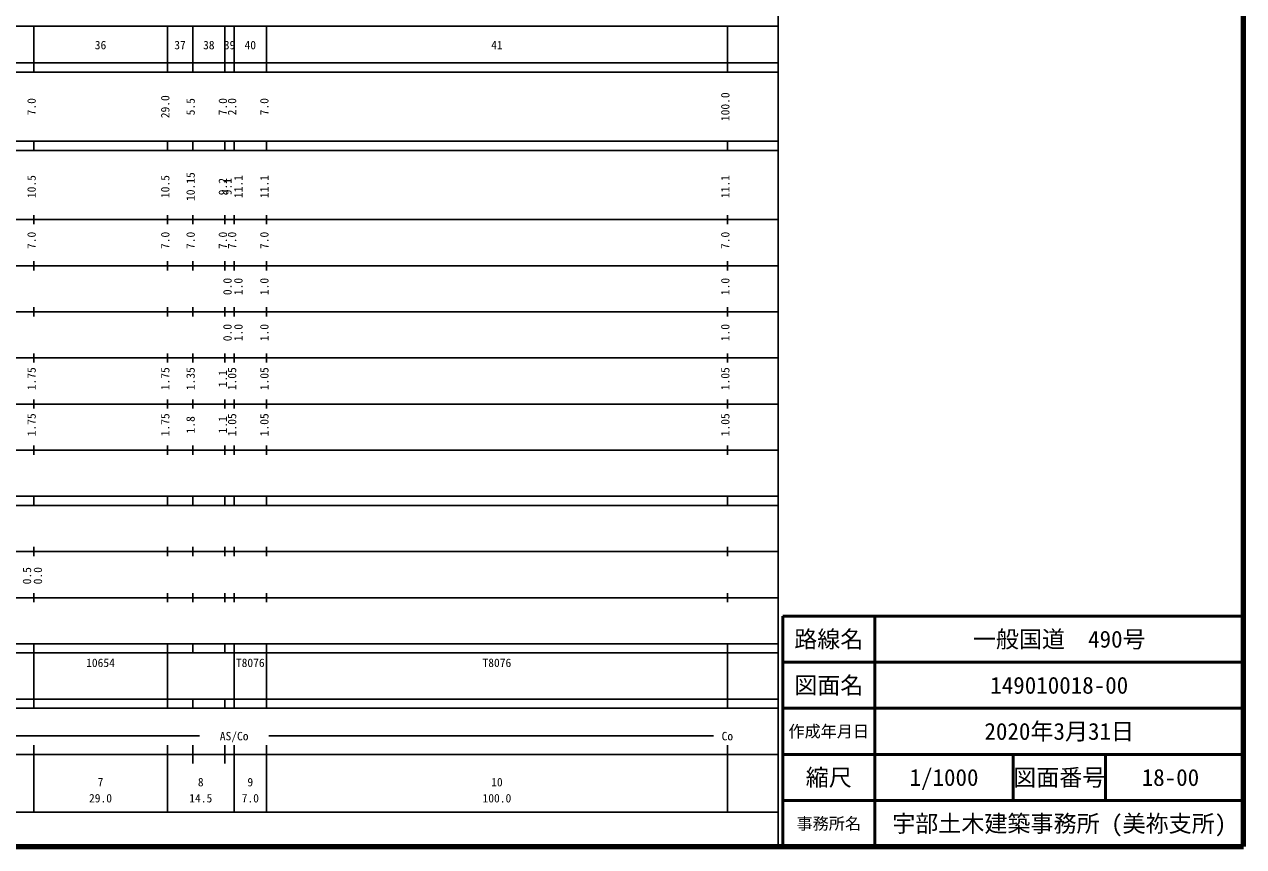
# Model space of a CAD drawing. Units: millimetres, scale not verified. Extents: x 40000 to 680000, y 20000 to 380000.
# Drawn here: x 415486 to 680000, y 20000 to 198357 of the extents above; entities that cross this region are included whole.
import ezdxf
from ezdxf.enums import TextEntityAlignment as Align

# ---------------------------------------------------------------- set-up
doc = ezdxf.new("R2010")
doc.units = ezdxf.units.MM
doc.header["$LTSCALE"] = 1000
for name, color, linetype, lineweight in [('M-TTL', 2, 'Continuous', 140), ('M-TTL-BAND', 7, 'Continuous', 25), ('M-TTL-FRAM', 2, 'Continuous', 50), ('M-TTL-LINE', 7, 'Continuous', 50)]:
    doc.layers.add(name, color=color, linetype=linetype, lineweight=lineweight)
doc.layers.add('M-TTL-TXT', color=7, linetype='Continuous')
doc.styles.add('ＭＳ ゴシック', font='')
doc.styles.get('ＭＳ ゴシック').set_extended_font_data('MS Gothic')

msp = doc.modelspace()

# ---------------------------------------------------------------- linework, layer by layer
at = {"layer": 'M-TTL'}
for p, q in [((680000, 20000), (680000, 380000)), ((40000, 20000), (680000, 20000))]:
    msp.add_line(p, q, dxfattribs=at)
at = {"layer": 'M-TTL-BAND'}
for p, q in [((579000, 20000), (579000, 370000)), ((68000, 198000), (579000, 198000)), ((417500, 188000), (417500, 198000)), ((446500, 188000), (446500, 198000)), ((452000, 188000), (452000, 198000)), ((459000, 188000), (459000, 198000)), ((461000, 188000), (461000, 198000)), ((468000, 188000), (468000, 198000)), ((568000, 188000), (568000, 198000)), ((40000, 190000), (579000, 190000)), ((40000, 188000), (579000, 188000)), ((40000, 173000), (579000, 173000)), ((417500, 171000), (417500, 173000)), ((446500, 171000), (446500, 173000)), ((452000, 171000), (452000, 173000)), ((459000, 171000), (459000, 173000)), ((461000, 171000), (461000, 173000)), ((468000, 171000), (468000, 173000)), ((568000, 171000), (568000, 173000)), ((40000, 171000), (579000, 171000)), ((417500, 155000), (417500, 157000)), ((446500, 155000), (446500, 157000)), ((452000, 155000), (452000, 157000)), ((459000, 155000), (459000, 157000)), ((461000, 155000), (461000, 157000)), ((468000, 155000), (468000, 157000)), ((568000, 155000), (568000, 157000)), ((40000, 156000), (579000, 156000)), ((46000, 146000), (579000, 146000)), ((417500, 145000), (417500, 147000)), ((446500, 145000), (446500, 147000)), ((452000, 145000), (452000, 147000)), ((459000, 145000), (459000, 147000)), ((461000, 145000), (461000, 147000)), ((468000, 145000), (468000, 147000)), ((568000, 145000), (568000, 147000)), ((52000, 136000), (579000, 136000)), ((417500, 135000), (417500, 137000)), ((446500, 135000), (446500, 137000)), ((452000, 135000), (452000, 137000)), ((459000, 135000), (459000, 137000)), ((461000, 135000), (461000, 137000)), ((468000, 135000), (468000, 137000)), ((568000, 135000), (568000, 137000)), ((417500, 125000), (417500, 127000)), ((446500, 125000), (446500, 127000)), ((452000, 125000), (452000, 127000)), ((459000, 125000), (459000, 127000)), ((461000, 125000), (461000, 127000)), ((468000, 125000), (468000, 127000)), ((568000, 125000), (568000, 127000)), ((46000, 126000), (579000, 126000)), ((417500, 115000), (417500, 117000)), ((446500, 115000), (446500, 117000)), ((452000, 115000), (452000, 117000)), ((459000, 115000), (459000, 117000)), ((461000, 115000), (461000, 117000)), ((468000, 115000), (468000, 117000)), ((568000, 115000), (568000, 117000)), ((52000, 116000), (579000, 116000)), ((46000, 106000), (579000, 106000)), ((417500, 105000), (417500, 107000)), ((446500, 105000), (446500, 107000)), ((452000, 105000), (452000, 107000)), ((459000, 105000), (459000, 107000)), ((461000, 105000), (461000, 107000)), ((468000, 105000), (468000, 107000)), ((568000, 105000), (568000, 107000)), ((40000, 96000), (579000, 96000)), ((417500, 94000), (417500, 96000)), ((446500, 94000), (446500, 96000)), ((452000, 94000), (452000, 96000)), ((459000, 94000), (459000, 96000)), ((461000, 94000), (461000, 96000)), ((468000, 94000), (468000, 96000)), ((568000, 94000), (568000, 96000)), ((40000, 94000), (579000, 94000)), ((417500, 83000), (417500, 85000)), ((446500, 83000), (446500, 85000)), ((452000, 83000), (452000, 85000)), ((459000, 83000), (459000, 85000)), ((461000, 83000), (461000, 85000)), ((468000, 83000), (468000, 85000)), ((568000, 83000), (568000, 85000)), ((49000, 84000), (579000, 84000)), ((417500, 73000), (417500, 75000)), ((446500, 73000), (446500, 75000)), ((452000, 73000), (452000, 75000)), ((459000, 73000), (459000, 75000)), ((461000, 73000), (461000, 75000)), ((468000, 73000), (468000, 75000)), ((568000, 73000), (568000, 75000)), ((40000, 74000), (579000, 74000)), ((40000, 64000), (579000, 64000)), ((417500, 62000), (417500, 64000)), ((446500, 62000), (446500, 64000)), ((452000, 62000), (452000, 64000)), ((459000, 62000), (459000, 64000)), ((461000, 62000), (461000, 64000)), ((468000, 62000), (468000, 64000)), ((568000, 62000), (568000, 64000)), ((40000, 62000), (579000, 62000)), ((417500, 52000), (417500, 62000)), ((446500, 52000), (446500, 62000)), ((461000, 52000), (461000, 62000)), ((468000, 52000), (468000, 62000)), ((468000, 52000), (468000, 62000)), ((568000, 52000), (568000, 62000)), ((40000, 52000), (579000, 52000)), ((417500, 50000), (417500, 52000)), ((446500, 50000), (446500, 52000)), ((452000, 50000), (452000, 52000)), ((459000, 50000), (459000, 52000)), ((461000, 50000), (461000, 52000)), ((468000, 50000), (468000, 52000)), ((568000, 50000), (568000, 52000)), ((40000, 50000), (579000, 50000)), ((71000, 44000), (453500, 44000)), ((468500, 44000), (565000, 44000)), ((40000, 40000), (579000, 40000)), ((417500, 27500), (417500, 42000)), ((446500, 27500), (446500, 42000)), ((452000, 38000), (452000, 42000)), ((459000, 38000), (459000, 42000)), ((461000, 27500), (461000, 42000)), ((468000, 27500), (468000, 42000)), ((568000, 27500), (568000, 42000)), ((68000, 27500), (579000, 27500))]:
    msp.add_line(p, q, dxfattribs=at)
at = {"layer": 'M-TTL-FRAM'}
for p, q in [((680000, 70000), (580000, 70000)), ((580000, 70000), (580000, 20000))]:
    msp.add_line(p, q, dxfattribs=at)
at = {"layer": 'M-TTL-LINE'}
for p, q in [((600000, 70000), (600000, 20000)), ((680000, 60000), (580000, 60000)), ((680000, 50000), (580000, 50000)), ((680000, 40000), (580000, 40000)), ((630000, 40000), (630000, 30000)), ((650000, 40000), (650000, 30000)), ((680000, 30000), (580000, 30000))]:
    msp.add_line(p, q, dxfattribs=at)

# ---------------------------------------------------------------- texts
at = {"layer": 'M-TTL-BAND', "style": 'ＭＳ ゴシック'}
for s, p in [('36', (432000, 192405)), ('37', (449250, 192405)), ('38', (455500, 192405)), ('39', (460000, 192405)), ('40', (464500, 192405)), ('41', (518000, 192405)), ('AS/Co', (461000, 42500)), ('Co', (568000, 42500)), ('7', (432000, 32523)), ('8', (453750, 32523)), ('9', (464500, 32523)), ('10', (518000, 32523)), ('29.0', (432000, 29033)), ('14.5', (453750, 29033)), ('7.0', (464500, 29033)), ('100.0', (518000, 29033))]:
    msp.add_text(s, height=1833, dxfattribs=at).set_placement(p, align=Align.BOTTOM_CENTER)
for s, p in [('29.0', (447500, 180500)), ('100.0', (569000, 180500)), ('7.0', (418500, 180500)), ('5.5', (453000, 180500)), ('7.0', (460000, 180500)), ('2.0', (462000, 180500)), ('7.0', (469000, 180500)), ('10.5', (418500, 163174)), ('10.5', (447500, 163174)), ('10.15', (453000, 163174)), ('9.2', (460000, 163174)), ('9.1', (461000, 163174)), ('11.1', (463370, 163174)), ('11.1', (469000, 163174)), ('11.1', (569000, 163174)), ('7.0', (418500, 151500)), ('7.0', (447500, 151500)), ('7.0', (453000, 151500)), ('7.0', (460000, 151500)), ('7.0', (462000, 151500)), ('7.0', (469000, 151500)), ('7.0', (569000, 151500)), ('0.0', (461000, 141500)), ('1.0', (463370, 141500)), ('1.0', (469000, 141500)), ('1.0', (569000, 141500)), ('0.0', (461000, 131500)), ('1.0', (463370, 131500)), ('1.0', (469000, 131500)), ('1.0', (569000, 131500)), ('1.75', (418500, 121500)), ('1.75', (447500, 121500)), ('1.35', (453000, 121500)), ('1.1', (460000, 121500)), ('1.05', (462000, 121500)), ('1.05', (469000, 121500)), ('1.05', (569000, 121500)), ('1.75', (418500, 111500)), ('1.75', (447500, 111500)), ('1.05', (462000, 111500)), ('1.05', (469000, 111500)), ('1.05', (569000, 111500)), ('1.8', (453000, 111500)), ('1.1', (460000, 111500)), ('0.5', (417500, 78764)), ('0.0', (419870, 78764))]:
    msp.add_text(s, height=1833, rotation=90, dxfattribs=at).set_placement(p, align=Align.BOTTOM_CENTER)
for s, p in [('10654', (428875, 58405)), ('T8076', (461375, 58405)), ('T8076', (514875, 58405))]:
    msp.add_text(s, height=1833, dxfattribs=at).set_placement(p, align=Align.BOTTOM_LEFT)
at = {"layer": 'M-TTL-TXT', "style": 'ＭＳ ゴシック'}
for s, height, p in [('路線名', 3666, (590000, 65000)), ('路線名', 3666, (590000, 65000)), ('一般国道\u3000490号', 3666, (640000, 65000)), ('図面名', 3666, (590000, 55000)), ('図面名', 3666, (590000, 55000)), ('149010018-00', 3666, (640000, 55000)), ('作成年月日', 2566, (590000, 45000)), ('作成年月日', 2566, (590000, 45000)), ('2020年3月31日', 3666, (640000, 45000)), ('縮尺', 3666, (590000, 35000)), ('縮尺', 3666, (590000, 35000)), ('1/1000', 3666, (615000, 35000)), ('図面番号', 3666, (640000, 35000)), ('図面番号', 3666, (640000, 35000)), ('18-00', 3666, (664125, 35000)), ('事務所名', 2566, (590000, 25000)), ('事務所名', 2566, (590000, 25000)), ('宇部土木建築事務所 (美祢支所)', 3666, (640000, 25000))]:
    msp.add_text(s, height=height, dxfattribs=at).set_placement(p, align=Align.MIDDLE_CENTER)

doc.saveas('drawing.dxf')
